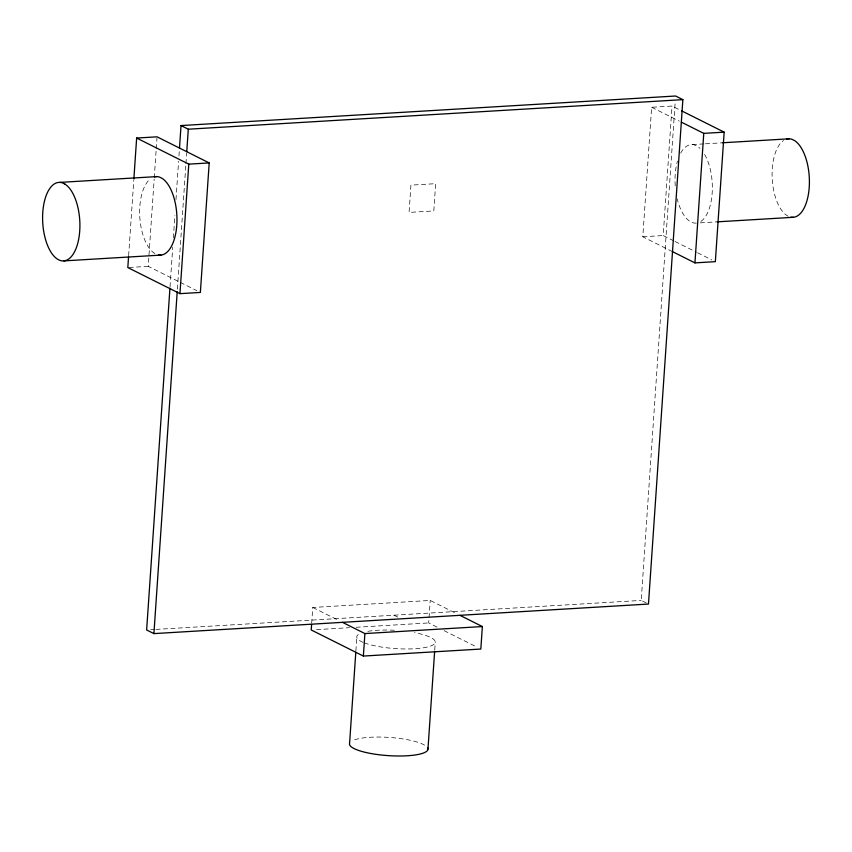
<?xml version="1.0" encoding="UTF-8"?>
<svg xmlns="http://www.w3.org/2000/svg" width="852" height="852" viewBox="0 0 852 852"><rect width="100%" height="100%" fill="white"/><g stroke="black" fill="none" stroke-linecap="round" stroke-linejoin="round"><path stroke-width="0.64" stroke-dasharray="4.26 3.19" d="M128.631 255.664L133.775 180.336M177.93 281.203L148.227 266.335L154.169 179.122M154.265 177.791L156.15 150.048M156.246 148.727L156.96 138.152M170.038 286.847L172.743 247.176M173.371 237.921L174.905 215.46M175.981 199.602L178.59 161.273M178.952 155.991L179.495 148.056M177.386 289.158L185.853 164.915M185.949 163.584L186.663 153.019M311.672 623.344L312.759 607.465L430.217 600.447L455.767 613.238M355.891 650.864L356.882 636.327M436.98 627.093L428.684 622.94L428.95 618.978M429.046 617.647L430.217 600.447M434.733 649.98L435.265 642.046M672.505 251.649L642.802 236.781L651.631 107.267L672.026 106.053L680.322 110.206M673.868 240.903L663.197 235.557L672.026 106.053M646.402 603.014L641.215 600.415L675.146 102.623M692.325 144.595L704.125 143.881M705.445 143.807L722.496 142.785M700.28 222.862L717.331 221.839M129.099 267.485L148.227 266.335M642.802 236.781L663.197 235.557M150.623 629.734L154.606 629.5M155.937 629.415L641.215 600.415M316.507 629.649L349.501 627.679M356.093 627.285L428.684 622.94M651.631 107.267L679.257 121.101M675.05 241.489L696.382 252.171M697.564 252.767L711.793 259.881M180.294 282.385L196.823 290.66M444.094 630.65L477.269 647.264M393.933 615.197L399.119 617.785M312.759 607.465L339.352 620.778M424.605 745.138L422.049 743.839A39.33 9.116 3.9 0 0 384.699 737.172A39.33 9.116 3.9 0 0 351.876 741.006M154.915 253.587A39.33 18.552 86.6 0 1 139.866 218.069A39.33 18.552 86.6 0 1 149.494 179.58M696.34 223.096A39.33 18.552 86.6 0 1 677.233 198.931M675.231 185.896A39.33 18.552 86.6 0 1 677.489 161.092M680.673 153.147A39.33 18.552 86.6 0 1 694.934 145.106L697.511 146.384A39.33 18.552 86.6 0 1 700.014 148.386M704.604 154.404A39.33 18.552 86.6 0 1 712.144 193.425A39.33 18.552 86.6 0 1 699.716 222.084M788.207 216.259A39.33 18.552 86.6 0 1 772.242 179.357A39.33 18.552 86.6 0 1 783.499 140.548M364.241 642.813A39.33 9.116 3.9 0 0 415.584 648.681A39.33 9.116 3.9 0 0 431.9 638.116L429.344 636.827A39.33 9.116 3.9 0 0 414.509 632.642M363.197 642.397A39.33 9.116 3.9 0 1 359.171 633.984M367.84 631.332A39.33 9.116 3.9 0 1 397.469 630.469M410.93 185.14L409.077 212.404L433.806 210.934L435.66 183.67L410.93 185.14"/><path stroke-width="1.28" d="M128.546 256.985L127.821 267.56L179.964 293.652L200.369 292.438L209.198 162.924L157.056 136.831L136.65 138.045L133.86 179.016M169.942 288.168L146.64 629.969L153.903 633.611L648.478 604.047L682.867 99.641L675.604 96.01L181.029 125.564L179.495 148.056M153.903 633.611L177.205 291.799M186.758 151.699L188.292 129.206L181.029 125.564M179.964 293.652L188.793 164.148L136.65 138.045M311.587 624.676L311.225 629.969L363.367 656.061L480.826 649.043L482.36 626.55L459.92 615.314M355.806 652.185L349.586 743.338A39.33 9.116 3.9 0 0 390.035 755.735A39.33 9.116 3.9 0 0 427.597 747.768M363.367 656.061L364.901 633.568L342.461 622.333M427.97 749.068L434.637 651.301M681.504 110.792L724.168 132.156L715.339 261.66L694.944 262.885L703.773 133.37L681.334 122.134M188.292 129.206L682.867 99.641M188.793 164.148L209.198 162.924M703.773 133.37L724.168 132.156M59.885 182.392L156.949 176.588M722.496 142.785L789.389 138.791M63.911 260.893L160.964 255.089M717.331 221.839L793.404 217.292M364.901 633.568L482.36 626.55M672.505 251.649L694.944 262.885M154.372 176.833A39.33 18.552 86.6 0 1 159.558 177.109L162.136 178.377A39.33 18.552 86.6 0 1 176.875 223.629A39.33 18.552 86.6 0 1 158.365 254.95M786.811 139.036A39.33 18.552 86.6 0 1 791.987 139.313L794.565 140.58A39.33 18.552 86.6 0 1 809.315 185.832A39.33 18.552 86.6 0 1 790.805 217.154M65.072 184.181L62.494 182.903A39.33 18.552 86.6 0 0 44.134 233.725A39.33 18.552 86.6 0 0 75.721 249.306A39.33 18.552 86.6 0 0 65.072 184.181"/></g></svg>
